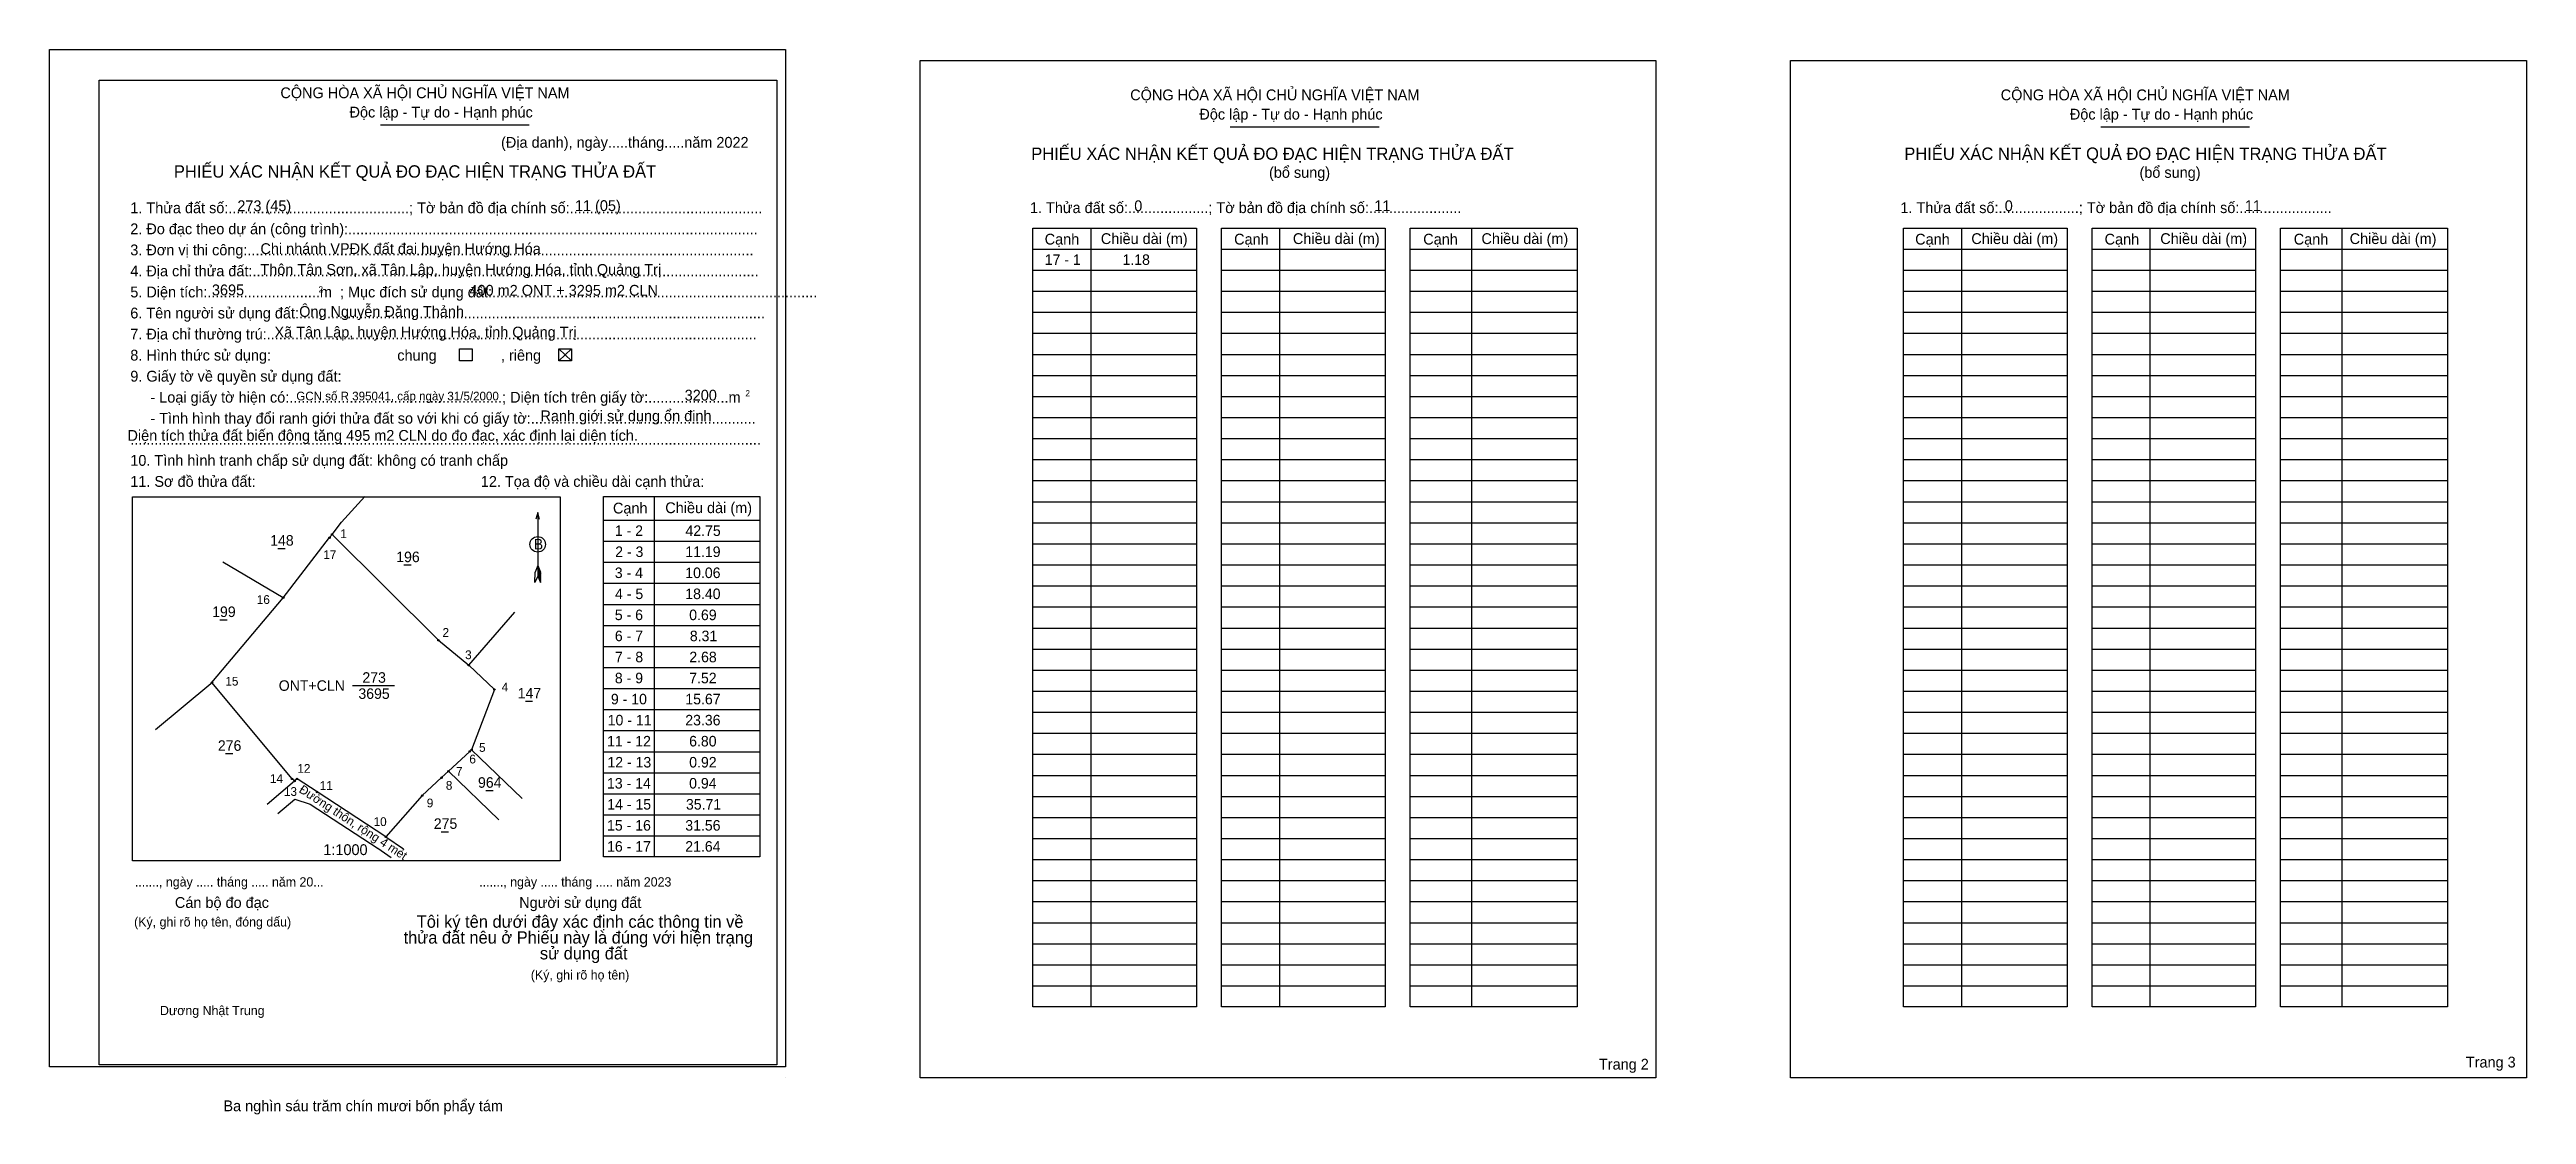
# Model space of a CAD drawing. Extents: x 547778 to 548483, y 1837336 to 1837640.
import ezdxf

# ---------------------------------------------------------------- set-up
doc = ezdxf.new("R2010")
doc.units = 0
for name, color, linetype in [('Level 1', 7, 'Continuous'), ('Level 10', 7, 'Continuous'), ('Level 11', 7, 'Continuous'), ('Level 13', 7, 'Continuous'), ('Level 2', 7, 'Continuous'), ('Level 23', 7, 'Continuous'), ('Level 27', 7, 'Continuous'), ('Level 3', 7, 'Continuous'), ('Level 36', 7, 'Continuous'), ('Level 48', 7, 'Continuous'), ('Level 50', 7, 'Continuous'), ('Level 52', 7, 'Continuous'), ('Level 6', 7, 'Continuous'), ('Level 9', 7, 'Continuous')]:
    doc.layers.add(name, color=color, linetype=linetype)

msp = doc.modelspace()

# ---------------------------------------------------------------- linework, layer by layer
at = {"layer": 'Level 1'}
for p, q in [((547777.61, 1837636.63), (547777.61, 1837636.63)), ((548025.59, 1837636.63), (548025.59, 1837636.63)), ((547871.88, 1837618.24), (547914.28, 1837618.24)), ((548113.98, 1837617.66), (548156.38, 1837617.66)), ((548361.97, 1837617.66), (548404.37, 1837617.66)), ((548074.28, 1837588.83), (548074.28, 1837366.83)), ((548128, 1837588.83), (548128, 1837366.83)), ((548182.71, 1837588.83), (548182.71, 1837366.83)), ((548322.27, 1837588.83), (548322.27, 1837366.83)), ((548375.99, 1837588.83), (548375.99, 1837366.83)), ((548430.7, 1837588.83), (548430.7, 1837366.83)), ((548057.78, 1837582.83), (548104.38, 1837582.83)), ((548111.5, 1837582.83), (548158.1, 1837582.83)), ((548165.21, 1837582.83), (548212.81, 1837582.83)), ((548305.77, 1837582.83), (548352.37, 1837582.83)), ((548359.49, 1837582.83), (548406.09, 1837582.83)), ((548413.2, 1837582.83), (548460.8, 1837582.83)), ((548057.78, 1837576.83), (548104.38, 1837576.83)), ((548111.5, 1837576.83), (548158.1, 1837576.83)), ((548165.21, 1837576.83), (548212.81, 1837576.83)), ((548305.77, 1837576.83), (548352.37, 1837576.83)), ((548359.49, 1837576.83), (548406.09, 1837576.83)), ((548413.2, 1837576.83), (548460.8, 1837576.83)), ((548057.78, 1837570.83), (548104.38, 1837570.83)), ((548111.5, 1837570.83), (548158.1, 1837570.83)), ((548165.21, 1837570.83), (548212.81, 1837570.83)), ((548305.77, 1837570.83), (548352.37, 1837570.83)), ((548359.49, 1837570.83), (548406.09, 1837570.83)), ((548413.2, 1837570.83), (548460.8, 1837570.83)), ((548057.78, 1837564.83), (548104.38, 1837564.83)), ((548057.78, 1837558.83), (548104.38, 1837558.83)), ((548111.5, 1837564.83), (548158.1, 1837564.83)), ((548111.5, 1837558.83), (548158.1, 1837558.83)), ((548165.21, 1837564.83), (548212.81, 1837564.83)), ((548165.21, 1837558.83), (548212.81, 1837558.83)), ((548305.77, 1837564.83), (548352.37, 1837564.83)), ((548305.77, 1837558.83), (548352.37, 1837558.83)), ((548359.49, 1837564.83), (548406.09, 1837564.83)), ((548359.49, 1837558.83), (548406.09, 1837558.83)), ((548413.2, 1837564.83), (548460.8, 1837564.83)), ((548413.2, 1837558.83), (548460.8, 1837558.83)), ((547922.69, 1837554.39), (547926.29, 1837551.03)), ((547922.69, 1837551.03), (547926.29, 1837554.39)), ((548057.78, 1837552.83), (548104.38, 1837552.83)), ((548111.5, 1837552.83), (548158.1, 1837552.83)), ((548165.21, 1837552.83), (548212.81, 1837552.83)), ((548305.77, 1837552.83), (548352.37, 1837552.83)), ((548359.49, 1837552.83), (548406.09, 1837552.83)), ((548413.2, 1837552.83), (548460.8, 1837552.83)), ((548057.78, 1837546.83), (548104.38, 1837546.83)), ((548111.5, 1837546.83), (548158.1, 1837546.83)), ((548165.21, 1837546.83), (548212.81, 1837546.83)), ((548305.77, 1837546.83), (548352.37, 1837546.83)), ((548359.49, 1837546.83), (548406.09, 1837546.83)), ((548413.2, 1837546.83), (548460.8, 1837546.83)), ((548057.78, 1837540.83), (548104.38, 1837540.83)), ((548111.5, 1837540.83), (548158.1, 1837540.83)), ((548165.21, 1837540.83), (548212.81, 1837540.83)), ((548305.77, 1837540.83), (548352.37, 1837540.83)), ((548359.49, 1837540.83), (548406.09, 1837540.83)), ((548413.2, 1837540.83), (548460.8, 1837540.83)), ((548057.78, 1837534.83), (548104.38, 1837534.83)), ((548111.5, 1837534.83), (548158.1, 1837534.83)), ((548165.21, 1837534.83), (548212.81, 1837534.83)), ((548305.77, 1837534.83), (548352.37, 1837534.83)), ((548359.49, 1837534.83), (548406.09, 1837534.83)), ((548413.2, 1837534.83), (548460.8, 1837534.83)), ((548057.78, 1837528.83), (548104.38, 1837528.83)), ((548111.5, 1837528.83), (548158.1, 1837528.83)), ((548165.21, 1837528.83), (548212.81, 1837528.83)), ((548305.77, 1837528.83), (548352.37, 1837528.83)), ((548359.49, 1837528.83), (548406.09, 1837528.83)), ((548413.2, 1837528.83), (548460.8, 1837528.83)), ((548057.78, 1837522.83), (548104.38, 1837522.83)), ((548057.78, 1837516.83), (548104.38, 1837516.83)), ((548111.5, 1837522.83), (548158.1, 1837522.83)), ((548111.5, 1837516.83), (548158.1, 1837516.83)), ((548165.21, 1837522.83), (548212.81, 1837522.83)), ((548165.21, 1837516.83), (548212.81, 1837516.83)), ((548305.77, 1837522.83), (548352.37, 1837522.83)), ((548305.77, 1837516.83), (548352.37, 1837516.83)), ((548359.49, 1837522.83), (548406.09, 1837522.83)), ((548359.49, 1837516.83), (548406.09, 1837516.83)), ((548413.2, 1837522.83), (548460.8, 1837522.83)), ((548413.2, 1837516.83), (548460.8, 1837516.83)), ((547801.22, 1837512.24), (547801.22, 1837512.24)), ((547949.82, 1837512.27), (547949.82, 1837409.57)), ((548057.78, 1837510.83), (548104.38, 1837510.83)), ((548111.5, 1837510.83), (548158.1, 1837510.83)), ((548165.21, 1837510.83), (548212.81, 1837510.83)), ((548305.77, 1837510.83), (548352.37, 1837510.83)), ((548359.49, 1837510.83), (548406.09, 1837510.83)), ((548413.2, 1837510.83), (548460.8, 1837510.83)), ((547916.67, 1837507.76), (547916.67, 1837489.61)), ((547935.42, 1837505.57), (547979.92, 1837505.57)), ((548057.78, 1837504.83), (548104.38, 1837504.83)), ((548111.5, 1837504.83), (548158.1, 1837504.83)), ((548165.21, 1837504.83), (548212.81, 1837504.83)), ((548305.77, 1837504.83), (548352.37, 1837504.83)), ((548359.49, 1837504.83), (548406.09, 1837504.83)), ((548413.2, 1837504.83), (548460.8, 1837504.83)), ((547935.42, 1837499.57), (547979.92, 1837499.57)), ((548057.78, 1837498.83), (548104.38, 1837498.83)), ((548111.5, 1837498.83), (548158.1, 1837498.83)), ((548165.21, 1837498.83), (548212.81, 1837498.83)), ((548305.77, 1837498.83), (548352.37, 1837498.83)), ((548359.49, 1837498.83), (548406.09, 1837498.83)), ((548413.2, 1837498.83), (548460.8, 1837498.83)), ((547915.87, 1837487.76), (547915.91, 1837490.76)), ((547916.67, 1837489.61), (547915.87, 1837487.76)), ((547916.67, 1837492.61), (547915.91, 1837490.76)), ((547916.67, 1837492.61), (547917.44, 1837490.76)), ((547916.67, 1837492.35), (547917.44, 1837490.49)), ((547916.67, 1837492.09), (547917.44, 1837490.23)), ((547916.67, 1837491.83), (547917.45, 1837489.96)), ((547916.67, 1837491.56), (547917.45, 1837489.69)), ((547916.67, 1837491.3), (547917.45, 1837489.42)), ((547916.67, 1837491.04), (547917.45, 1837489.15)), ((547916.67, 1837490.78), (547917.46, 1837488.88)), ((547916.67, 1837490.52), (547917.46, 1837488.61)), ((547916.67, 1837490.26), (547917.46, 1837488.34)), ((547916.67, 1837490), (547917.47, 1837488.08)), ((547916.67, 1837489.61), (547917.47, 1837487.76)), ((547917.47, 1837487.76), (547917.44, 1837490.76)), ((547935.42, 1837493.57), (547979.92, 1837493.57)), ((547935.42, 1837487.57), (547979.92, 1837487.57)), ((548057.78, 1837492.83), (548104.38, 1837492.83)), ((548111.5, 1837492.83), (548158.1, 1837492.83)), ((548165.21, 1837492.83), (548212.81, 1837492.83)), ((548305.77, 1837492.83), (548352.37, 1837492.83)), ((548359.49, 1837492.83), (548406.09, 1837492.83)), ((548413.2, 1837492.83), (548460.8, 1837492.83)), ((547935.42, 1837481.57), (547979.92, 1837481.57)), ((548057.78, 1837486.83), (548104.38, 1837486.83)), ((548057.78, 1837480.83), (548104.38, 1837480.83)), ((548111.5, 1837486.83), (548158.1, 1837486.83)), ((548111.5, 1837480.83), (548158.1, 1837480.83)), ((548165.21, 1837486.83), (548212.81, 1837486.83)), ((548165.21, 1837480.83), (548212.81, 1837480.83)), ((548305.77, 1837486.83), (548352.37, 1837486.83)), ((548305.77, 1837480.83), (548352.37, 1837480.83)), ((548359.49, 1837486.83), (548406.09, 1837486.83)), ((548359.49, 1837480.83), (548406.09, 1837480.83)), ((548413.2, 1837486.83), (548460.8, 1837486.83)), ((548413.2, 1837480.83), (548460.8, 1837480.83)), ((547935.42, 1837475.57), (547979.92, 1837475.57)), ((548057.78, 1837474.83), (548104.38, 1837474.83)), ((548111.5, 1837474.83), (548158.1, 1837474.83)), ((548165.21, 1837474.83), (548212.81, 1837474.83)), ((548305.77, 1837474.83), (548352.37, 1837474.83)), ((548359.49, 1837474.83), (548406.09, 1837474.83)), ((548413.2, 1837474.83), (548460.8, 1837474.83)), ((547935.42, 1837469.57), (547979.92, 1837469.57)), ((548057.78, 1837468.83), (548104.38, 1837468.83)), ((548111.5, 1837468.83), (548158.1, 1837468.83)), ((548165.21, 1837468.83), (548212.81, 1837468.83)), ((548305.77, 1837468.83), (548352.37, 1837468.83)), ((548359.49, 1837468.83), (548406.09, 1837468.83)), ((548413.2, 1837468.83), (548460.8, 1837468.83)), ((547935.42, 1837463.57), (547979.92, 1837463.57)), ((548057.78, 1837462.83), (548104.38, 1837462.83)), ((548111.5, 1837462.83), (548158.1, 1837462.83)), ((548165.21, 1837462.83), (548212.81, 1837462.83)), ((548305.77, 1837462.83), (548352.37, 1837462.83)), ((548359.49, 1837462.83), (548406.09, 1837462.83)), ((548413.2, 1837462.83), (548460.8, 1837462.83)), ((547935.42, 1837457.57), (547979.92, 1837457.57)), ((548057.78, 1837456.83), (548104.38, 1837456.83)), ((548111.5, 1837456.83), (548158.1, 1837456.83)), ((548165.21, 1837456.83), (548212.81, 1837456.83)), ((548305.77, 1837456.83), (548352.37, 1837456.83)), ((548359.49, 1837456.83), (548406.09, 1837456.83)), ((548413.2, 1837456.83), (548460.8, 1837456.83)), ((547935.42, 1837451.57), (547979.92, 1837451.57)), ((547935.42, 1837445.57), (547979.92, 1837445.57)), ((548057.78, 1837450.83), (548104.38, 1837450.83)), ((548111.5, 1837450.83), (548158.1, 1837450.83)), ((548165.21, 1837450.83), (548212.81, 1837450.83)), ((548305.77, 1837450.83), (548352.37, 1837450.83)), ((548359.49, 1837450.83), (548406.09, 1837450.83)), ((548413.2, 1837450.83), (548460.8, 1837450.83)), ((547935.42, 1837439.57), (547979.92, 1837439.57)), ((548057.78, 1837444.83), (548104.38, 1837444.83)), ((548057.78, 1837438.83), (548104.38, 1837438.83)), ((548111.5, 1837444.83), (548158.1, 1837444.83)), ((548111.5, 1837438.83), (548158.1, 1837438.83)), ((548165.21, 1837444.83), (548212.81, 1837444.83)), ((548165.21, 1837438.83), (548212.81, 1837438.83)), ((548305.77, 1837444.83), (548352.37, 1837444.83)), ((548305.77, 1837438.83), (548352.37, 1837438.83)), ((548359.49, 1837444.83), (548406.09, 1837444.83)), ((548359.49, 1837438.83), (548406.09, 1837438.83)), ((548413.2, 1837444.83), (548460.8, 1837444.83)), ((548413.2, 1837438.83), (548460.8, 1837438.83)), ((547935.42, 1837433.57), (547979.92, 1837433.57)), ((548057.78, 1837432.83), (548104.38, 1837432.83)), ((548111.5, 1837432.83), (548158.1, 1837432.83)), ((548165.21, 1837432.83), (548212.81, 1837432.83)), ((548305.77, 1837432.83), (548352.37, 1837432.83)), ((548359.49, 1837432.83), (548406.09, 1837432.83)), ((548413.2, 1837432.83), (548460.8, 1837432.83)), ((547935.42, 1837427.57), (547979.92, 1837427.57)), ((548057.78, 1837426.83), (548104.38, 1837426.83)), ((548111.5, 1837426.83), (548158.1, 1837426.83)), ((548165.21, 1837426.83), (548212.81, 1837426.83)), ((548305.77, 1837426.83), (548352.37, 1837426.83)), ((548359.49, 1837426.83), (548406.09, 1837426.83)), ((548413.2, 1837426.83), (548460.8, 1837426.83)), ((547935.42, 1837421.57), (547979.92, 1837421.57)), ((548057.78, 1837420.83), (548104.38, 1837420.83)), ((548111.5, 1837420.83), (548158.1, 1837420.83)), ((548165.21, 1837420.83), (548212.81, 1837420.83)), ((548305.77, 1837420.83), (548352.37, 1837420.83)), ((548359.49, 1837420.83), (548406.09, 1837420.83)), ((548413.2, 1837420.83), (548460.8, 1837420.83)), ((547935.42, 1837415.57), (547979.92, 1837415.57)), ((548057.78, 1837414.83), (548104.38, 1837414.83)), ((548111.5, 1837414.83), (548158.1, 1837414.83)), ((548165.21, 1837414.83), (548212.81, 1837414.83)), ((548305.77, 1837414.83), (548352.37, 1837414.83)), ((548359.49, 1837414.83), (548406.09, 1837414.83)), ((548413.2, 1837414.83), (548460.8, 1837414.83)), ((547923.09, 1837408.42), (547923.09, 1837408.42)), ((548057.78, 1837408.83), (548104.38, 1837408.83)), ((548111.5, 1837408.83), (548158.1, 1837408.83)), ((548165.21, 1837408.83), (548212.81, 1837408.83)), ((548305.77, 1837408.83), (548352.37, 1837408.83)), ((548359.49, 1837408.83), (548406.09, 1837408.83)), ((548413.2, 1837408.83), (548460.8, 1837408.83)), ((548057.78, 1837402.83), (548104.38, 1837402.83)), ((548057.78, 1837396.83), (548104.38, 1837396.83)), ((548111.5, 1837402.83), (548158.1, 1837402.83)), ((548111.5, 1837396.83), (548158.1, 1837396.83)), ((548165.21, 1837402.83), (548212.81, 1837402.83)), ((548165.21, 1837396.83), (548212.81, 1837396.83)), ((548305.77, 1837402.83), (548352.37, 1837402.83)), ((548305.77, 1837396.83), (548352.37, 1837396.83)), ((548359.49, 1837402.83), (548406.09, 1837402.83)), ((548359.49, 1837396.83), (548406.09, 1837396.83)), ((548413.2, 1837402.83), (548460.8, 1837402.83)), ((548413.2, 1837396.83), (548460.8, 1837396.83)), ((548057.78, 1837390.83), (548104.38, 1837390.83)), ((548111.5, 1837390.83), (548158.1, 1837390.83)), ((548165.21, 1837390.83), (548212.81, 1837390.83)), ((548305.77, 1837390.83), (548352.37, 1837390.83)), ((548359.49, 1837390.83), (548406.09, 1837390.83)), ((548413.2, 1837390.83), (548460.8, 1837390.83)), ((548057.78, 1837384.83), (548104.38, 1837384.83)), ((548111.5, 1837384.83), (548158.1, 1837384.83)), ((548165.21, 1837384.83), (548212.81, 1837384.83)), ((548305.77, 1837384.83), (548352.37, 1837384.83)), ((548359.49, 1837384.83), (548406.09, 1837384.83)), ((548413.2, 1837384.83), (548460.8, 1837384.83)), ((548057.78, 1837378.83), (548104.38, 1837378.83)), ((548111.5, 1837378.83), (548158.1, 1837378.83)), ((548165.21, 1837378.83), (548212.81, 1837378.83)), ((548305.77, 1837378.83), (548352.37, 1837378.83)), ((548359.49, 1837378.83), (548406.09, 1837378.83)), ((548413.2, 1837378.83), (548460.8, 1837378.83)), ((548057.78, 1837372.83), (548104.38, 1837372.83)), ((548111.5, 1837372.83), (548158.1, 1837372.83)), ((548165.21, 1837372.83), (548212.81, 1837372.83)), ((548305.77, 1837372.83), (548352.37, 1837372.83)), ((548359.49, 1837372.83), (548406.09, 1837372.83)), ((548413.2, 1837372.83), (548460.8, 1837372.83)), ((547987.28, 1837346.63), (547987.28, 1837346.63)), ((548235.26, 1837346.63), (548235.26, 1837346.63))]:
    msp.add_line(p, q, dxfattribs=at)
for points in [[(548057.78, 1837588.83), (548104.38, 1837588.83), (548104.38, 1837366.83), (548057.78, 1837366.83)], [(548111.5, 1837588.83), (548158.1, 1837588.83), (548158.1, 1837366.83), (548111.5, 1837366.83)], [(548165.21, 1837588.83), (548212.81, 1837588.83), (548212.81, 1837366.83), (548165.21, 1837366.83)], [(548305.77, 1837588.83), (548352.37, 1837588.83), (548352.37, 1837366.83), (548305.77, 1837366.83)], [(548359.49, 1837588.83), (548406.09, 1837588.83), (548406.09, 1837366.83), (548359.49, 1837366.83)], [(548413.2, 1837588.83), (548460.8, 1837588.83), (548460.8, 1837366.83), (548413.2, 1837366.83)], [(547801.22, 1837512.24), (547923.09, 1837512.24), (547923.09, 1837408.42), (547801.22, 1837408.42)], [(547935.42, 1837512.27), (547979.92, 1837512.27), (547979.92, 1837409.57), (547935.42, 1837409.57)]]:
    msp.add_lwpolyline(points, close=True, dxfattribs=at)
msp.add_lwpolyline([(547917.19, 1837505.83), (547916.67, 1837507.76), (547916.15, 1837505.83)], dxfattribs=at)
msp.add_circle((547916.67, 1837498.68), 2.21, dxfattribs=at)
at = {"layer": 'Level 10'}
for p, q in [((547860.82, 1837504.97), (547867.41, 1837512.29)), ((547823.57, 1837458.92), (547823.88, 1837459.29)), ((547839.56, 1837424.61), (547847.42, 1837431.22))]:
    msp.add_line(p, q, dxfattribs=at)
msp.add_lwpolyline([(547823.88, 1837459.29), (547844.2, 1837483.44), (547857.39, 1837500.59), (547858.12, 1837501.52), (547888.4, 1837471.34), (547897.02, 1837464.21), (547904.36, 1837457.33), (547897.83, 1837440.13), (547897.33, 1837439.66), (547891.24, 1837434), (547889.28, 1837432.17), (547883.77, 1837427.05), (547873.38, 1837415.32), (547853.82, 1837428.09), (547848.12, 1837431.81), (547847.42, 1837431.22), (547846.69, 1837431.82)], close=True, dxfattribs=at)
msp.add_lwpolyline([(547842.66, 1837422), (547847.44, 1837426.03), (547851.84, 1837424.61), (547871.19, 1837411.97)], dxfattribs=at)
at = {"layer": 'Level 11'}
for centre in [(547858.12, 1837501.52), (547857.39, 1837500.59), (547844.2, 1837483.44), (547888.4, 1837471.34), (547823.88, 1837459.29), (547823.88, 1837459.29), (547897.02, 1837464.21), (547904.36, 1837457.33), (547897.33, 1837439.66), (547897.83, 1837440.13), (547846.69, 1837431.82), (547847.42, 1837431.22), (547848.12, 1837431.81), (547889.28, 1837432.17), (547891.24, 1837434), (547853.82, 1837428.09), (547883.77, 1837427.05), (547873.38, 1837415.32)]:
    msp.add_circle(centre, 0.2, dxfattribs=at)
at = {"layer": 'Level 2'}
for points in [[(547777.6, 1837639.73), (547987.27, 1837639.73), (547987.27, 1837349.73), (547777.6, 1837349.73)], [(548025.59, 1837636.63), (548235.26, 1837636.63), (548235.26, 1837346.63), (548025.59, 1837346.63)], [(548273.58, 1837636.63), (548483.25, 1837636.63), (548483.25, 1837346.63), (548273.58, 1837346.63)]]:
    msp.add_lwpolyline(points, close=True, dxfattribs=at)
at = {"layer": 'Level 23'}
msp.add_line((547871.11, 1837412.03), (547874.91, 1837409.41), dxfattribs=at)
at = {"layer": 'Level 27'}
for p, q in [((547858.12, 1837501.52), (547860.82, 1837504.97)), ((547844.2, 1837483.44), (547826.96, 1837493.57)), ((547897.02, 1837464.21), (547910.13, 1837479.31)), ((547823.57, 1837458.92), (547807.8, 1837445.83)), ((547897.83, 1837440.13), (547912.21, 1837426.23)), ((547891.24, 1837434), (547905.63, 1837420.11)), ((547873.38, 1837415.32), (547878.4, 1837411.87))]:
    msp.add_line(p, q, dxfattribs=at)
at = {"layer": 'Level 3'}
msp.add_lwpolyline([(547791.78, 1837631.03), (547984.78, 1837631.03), (547984.78, 1837350.27), (547791.78, 1837350.27)], close=True, dxfattribs=at)
at = {"layer": 'Level 50'}
for points in [[(547894.36, 1837554.39), (547897.96, 1837554.39), (547897.96, 1837551.03), (547894.36, 1837551.03)], [(547922.69, 1837554.39), (547926.29, 1837554.39), (547926.29, 1837551.03), (547922.69, 1837551.03)]]:
    msp.add_lwpolyline(points, close=True, dxfattribs=at)
at = {"layer": 'Level 9'}
for p, q in [((547842.63, 1837497.5), (547844.69, 1837497.5)), ((547878.58, 1837492.8), (547880.65, 1837492.8)), ((547826.12, 1837477.16), (547828.19, 1837477.16)), ((547863.9, 1837458.42), (547875.85, 1837458.42)), ((547913.17, 1837453.95), (547915.23, 1837453.95)), ((547827.76, 1837439.02), (547829.83, 1837439.02)), ((547901.88, 1837428.49), (547903.95, 1837428.49)), ((547889.22, 1837416.77), (547891.28, 1837416.77))]:
    msp.add_line(p, q, dxfattribs=at)

# ---------------------------------------------------------------- texts
at = {"layer": 'Level 1'}
for s, height, p in [('CỘNG HÒA XÃ HỘI CHỦ NGHĨA VIỆT NAM', 3.0798, (547843.37, 1837625.85)), ('CỘNG HÒA XÃ HỘI CHỦ NGHĨA VIỆT NAM', 3.0798, (548085.48, 1837625.26)), ('CỘNG HÒA XÃ HỘI CHỦ NGHĨA VIỆT NAM', 3.0798, (548333.47, 1837625.26)), ('Độc lập - Tự do - Hạnh phúc', 3.0798, (547863.07, 1837620.35)), ('Độc lập - Tự do - Hạnh phúc', 3.0798, (548105.18, 1837619.76)), ('Độc lập - Tự do - Hạnh phúc', 3.0798, (548353.17, 1837619.76)), ('(Địa danh), ngày.....tháng.....năm 2022', 3.0798, (547906.23, 1837611.73)), ('PHIẾU XÁC NHẬN KẾT QUẢ ĐO ĐẠC HIỆN TRẠNG THỬA ĐẤT', 3.5202, (547813.02, 1837603.21)), ('PHIẾU XÁC NHẬN KẾT QUẢ ĐO ĐẠC HIỆN TRẠNG THỬA ĐẤT', 3.5202, (548057.28, 1837608.27)), ('PHIẾU XÁC NHẬN KẾT QUẢ ĐO ĐẠC HIỆN TRẠNG THỬA ĐẤT', 3.5202, (548306, 1837608.27)), ('(bổ sung)', 3.08, (548125.02, 1837603.16)), ('(bổ sung)', 3.08, (548373.01, 1837603.16)), ('1. Thửa đất số:.............................................; Tờ bản đồ địa chính số:................................................', 3.07982, (547800.61, 1837593.07)), ('1. Thửa đất số:....................; Tờ bản đồ địa chính số:.......................', 3.0798, (548056.91, 1837593.1)), ('1. Thửa đất số:....................; Tờ bản đồ địa chính số:.......................', 3.0798, (548304.9, 1837593.1)), ('2. Đo đạc theo dự án (công trình):......................................................................................................', 3.07982, (547800.61, 1837587.07)), ('Cạnh', 3.08, (548061.11, 1837584.13)), ('Chiều dài (m)', 3.0798, (548077.11, 1837584.28)), ('Cạnh', 3.08, (548115.08, 1837584.13)), ('Chiều dài (m)', 3.0798, (548131.82, 1837584.28)), ('Cạnh', 3.08, (548168.96, 1837584.13)), ('Chiều dài (m)', 3.0798, (548185.54, 1837584.28)), ('Cạnh', 3.08, (548309.1, 1837584.13)), ('Chiều dài (m)', 3.0798, (548325.1, 1837584.28)), ('Cạnh', 3.08, (548363.07, 1837584.13)), ('Chiều dài (m)', 3.0798, (548378.93, 1837584.28)), ('Cạnh', 3.08, (548416.95, 1837584.13)), ('Chiều dài (m)', 3.0798, (548432.89, 1837584.28)), ('3. Đơn vị thi công:..............................................................................................................................', 3.07982, (547800.61, 1837581.07)), ('4. Địa chỉ thửa đất:..............................................................................................................................', 3.07982, (547800.61, 1837575.07)), ('5. Diện tích:............................m  ; Mục đích sử dụng đất:.................................................................................', 3.07982, (547800.61, 1837569.07)), ('2', 1.76, (547854.21, 1837570.47)), ('6. Tên người sử dụng đất:....................................................................................................................', 3.07982, (547800.61, 1837563.07)), ('7. Địa chỉ thường trú:..........................................................................................................................', 3.07982, (547800.61, 1837557.07)), ('chung                , riêng', 3.0798, (547876.67, 1837551.04)), ('9. Giấy tờ về quyền sử dụng đất:', 3.0798, (547800.61, 1837545.07)), ('     - Loại giấy tờ hiện có:.....................................................; Diện tích trên giấy tờ:....................m', 3.07982, (547800.61, 1837539.07)), ('2', 1.76, (547975.85, 1837540.87)), ('     - Tình hình thay đổi ranh giới thửa đất so với khi có giấy tờ:........................................................', 3.07982, (547800.61, 1837533.07)), ('10. Tình hình tranh chấp sử dụng đất: không có tranh chấp', 3.0798, (547800.61, 1837521.07)), ('.............................................................................................................................................................', 3.07982, (547800.61, 1837527.07)), ('11. Sơ đồ thửa đất:', 3.0798, (547800.61, 1837515.07)), ('12. Tọa độ và chiều dài cạnh thửa:', 3.0798, (547900.47, 1837515.07)), ('Cạnh', 3.08, (547938.12, 1837507.47)), ('Chiều dài (m)', 3.0798, (547953.02, 1837507.57)), ('B', 3, (547915.56, 1837497.22)), ('......., ngày ..... tháng ..... năm 20...', 2.64, (547801.92, 1837401.14)), ('......., ngày ..... tháng ..... năm 2023', 2.64, (547900.01, 1837401.14)), ('Cán bộ đo đạc', 3.0798, (547813.32, 1837395.04)), ('Người sử dụng đất', 3.0798, (547911.41, 1837395.04)), ('(Ký, ghi rõ họ tên, đóng dấu)', 2.64, (547801.69, 1837389.74)), ('thửa đất nêu ở Phiếu này là đúng với hiện trạng', 3.4998, (547878.47, 1837384.87)), ('Tôi ký tên dưới đây xác định các thông tin về', 3.4998, (547882.21, 1837389.39)), ('sử dụng đất', 3.4998, (547917.3, 1837380.36)), ('(Ký, ghi rõ họ tên)', 2.64, (547914.71, 1837374.63)), ('Dương Nhật Trung', 2.64, (547809.07, 1837364.48)), ('Trang 2', 3.08, (548219.02, 1837348.95)), ('Trang 3', 3.08, (548465.98, 1837349.55))]:
    msp.add_text(s, height=height, dxfattribs=at).set_placement(p)
at = {"layer": 'Level 10'}
msp.add_text('Đường thôn, rộng 4 mét', height=2.5, rotation=326.86435, dxfattribs=at).set_placement((547848.45, 1837428.17))
at = {"layer": 'Level 13'}
for s, p in [('ONT+CLN', (547842.9, 1837456.92)), ('273', (547866.73, 1837459.22)), ('3695', (547865.59, 1837454.62))]:
    msp.add_text(s, height=3, dxfattribs=at).set_placement(p)
at = {"layer": 'Level 36'}
for s, p in [('148', (547840.46, 1837498.3)), ('196', (547876.37, 1837493.6)), ('199', (547823.93, 1837477.96)), ('147', (547910.98, 1837454.75)), ('276', (547825.56, 1837439.82)), ('964', (547899.67, 1837429.29)), ('275', (547887.07, 1837417.57))]:
    msp.add_text(s, height=3, dxfattribs=at).set_placement(p)
at = {"layer": 'Level 48'}
msp.add_text('8. Hình thức sử dụng:', height=3.0799, dxfattribs=at).set_placement((547800.61, 1837551.07))
at = {"layer": 'Level 52'}
for s, p in [('17 - 1', (548061.13, 1837578.33)), ('1.18', (548083.28, 1837578.33)), ('1 - 2', (547938.65, 1837501.07)), ('42.75', (547958.78, 1837501.07)), ('2 - 3', (547938.75, 1837495.07)), ('11.19', (547958.73, 1837495.07)), ('3 - 4', (547938.64, 1837489.07)), ('10.06', (547958.72, 1837489.07)), ('4 - 5', (547938.71, 1837483.07)), ('18.40', (547958.72, 1837483.07)), ('5 - 6', (547938.65, 1837477.07)), ('6 - 7', (547938.66, 1837471.07)), ('0.69', (547959.84, 1837477.07)), ('8.31', (547960.02, 1837471.07)), ('7 - 8', (547938.69, 1837465.07)), ('2.68', (547959.87, 1837465.07)), ('8 - 9', (547938.66, 1837459.07)), ('7.52', (547959.84, 1837459.07)), ('9 - 10', (547937.53, 1837453.07)), ('15.67', (547958.74, 1837453.07)), ('10 - 11', (547936.62, 1837447.07)), ('23.36', (547958.72, 1837447.07)), ('11 - 12', (547936.44, 1837441.07)), ('6.80', (547959.82, 1837441.07)), ('13 - 14', (547936.42, 1837429.07)), ('12 - 13', (547936.53, 1837435.07)), ('0.94', (547959.82, 1837429.07)), ('0.92', (547959.84, 1837435.07)), ('14 - 15', (547936.49, 1837423.07)), ('35.71', (547958.91, 1837423.07)), ('15 - 16', (547936.43, 1837417.07)), ('31.56', (547958.72, 1837417.07)), ('16 - 17', (547936.44, 1837411.07)), ('21.64', (547958.71, 1837411.07))]:
    msp.add_text(s, height=3, dxfattribs=at).set_placement(p)
at = {"layer": 'Level 6'}
for s, height, p in [('273 (45)', 3.08, (547831.11, 1837593.64)), ('11 (05)', 3.08, (547927.29, 1837593.69)), ('0', 3.08, (548086.63, 1837593.64)), ('11', 3.08, (548155.04, 1837593.66)), ('0', 3.08, (548334.62, 1837593.64)), ('11', 3.08, (548403.03, 1837593.66)), ('Chi nhánh VPĐK đất đai huyện Hướng Hóa', 3.08, (547837.68, 1837581.43)), ('3695', 3.08, (547823.87, 1837569.67)), ('Thôn Tân Sơn, xã Tân Lập, huyện Hướng Hóa, tỉnh Quảng Trị', 3.08, (547837.68, 1837575.48)), ('400 m2 ONT + 3295 m2 CLN', 3.08, (547897.25, 1837569.55)), ('Ông Nguyễn Đăng Thảnh', 3.08, (547848.73, 1837563.51)), ('Xã Tân Lập, huyện Hướng Hóa, tỉnh Quảng Trị', 3.08, (547841.7, 1837557.64)), ('GCN số R 395041, cấp ngày 31/5/2000', 2.464, (547847.9, 1837539.72)), ('Ranh giới sử dụng ổn định', 3.08, (547917.46, 1837533.77)), ('3200', 3.08, (547958.55, 1837539.66)), ('Diện tích thửa đất biến động tăng 495 m2 CLN do đo đạc, xác định lại diện tích.', 3.08, (547799.81, 1837528.19)), ('1:1000', 3.08, (547855.61, 1837410.1)), ('Ba nghìn sáu trăm chín mươi bốn phẩy tám', 3.08, (547827.15, 1837337.08))]:
    msp.add_text(s, height=height, dxfattribs=at).set_placement(p)
at = {"layer": 'Level 9'}
for s, p in [('1', (547860.42, 1837500.45)), ('17', (547855.6, 1837494.49)), ('16', (547836.65, 1837481.68)), ('2', (547889.57, 1837472.31)), ('3', (547896, 1837465.95)), ('15', (547827.7, 1837458.41)), ('4', (547906.42, 1837456.76)), ('6', (547897.2, 1837436.22)), ('5', (547899.96, 1837439.53)), ('14', (547840.39, 1837430.65)), ('12', (547848.21, 1837433.55)), ('11', (547854.57, 1837428.67)), ('8', (547890.51, 1837428.72)), ('7', (547893.4, 1837432.72)), ('13', (547844.38, 1837426.97)), ('9', (547885.07, 1837423.7)), ('10', (547869.93, 1837418.38))]:
    msp.add_text(s, height=2.5, dxfattribs=at).set_placement(p)

doc.saveas('drawing.dxf')
